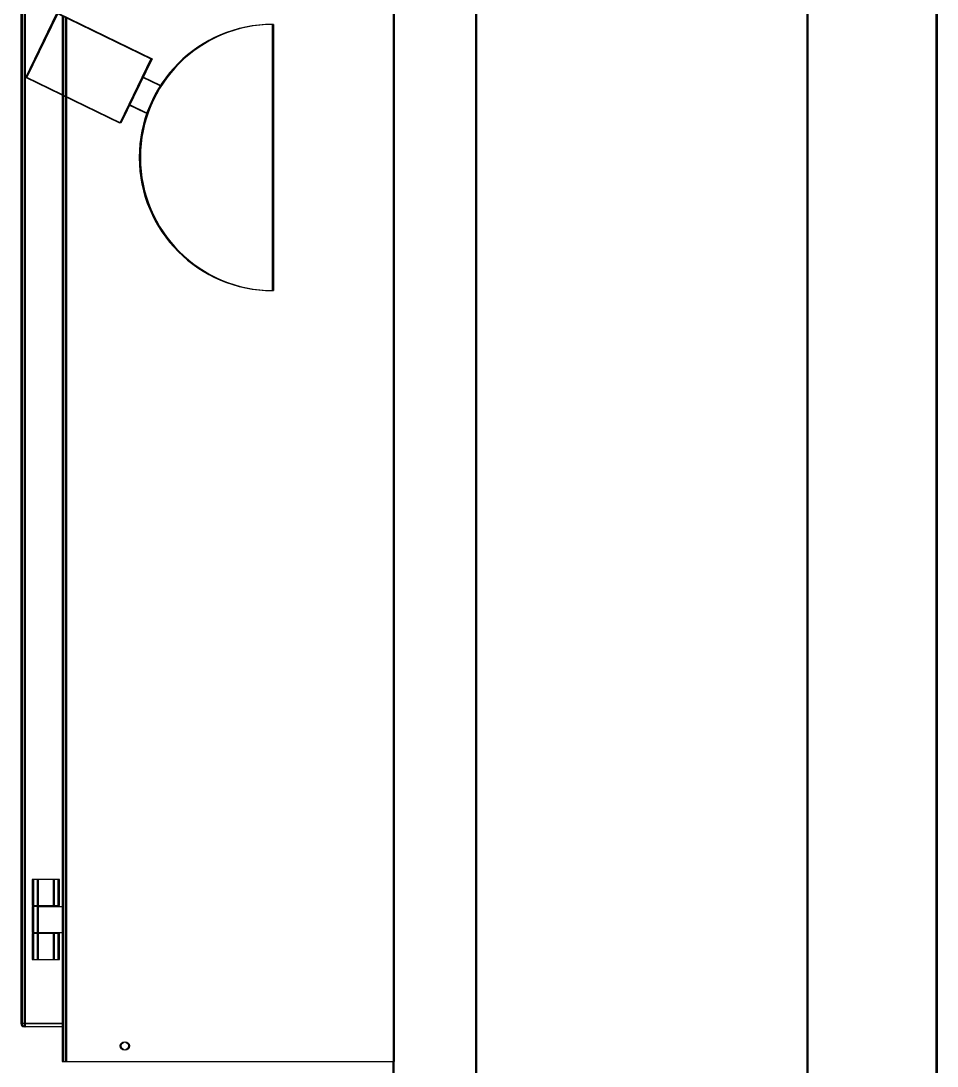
# Model space of a CAD drawing. Header units: inches. Extents: x 2625 to 3066, y 1222 to 1501.
# Drawn here: x 2901.76 to 2923.92, y 1310.28 to 1335.55 of the extents above; entities that cross this region are included whole.
import ezdxf

# ---------------------------------------------------------------- set-up
doc = ezdxf.new("R2010")
doc.units = ezdxf.units.IN
doc.header["$MEASUREMENT"] = 0
for name, color, linetype in [('External Disconnect 1 H1', 7, 'Continuous'), ('WDPUMP', 7, 'Continuous'), ('WEPC', 7, 'Continuous'), ('WSPUMP', 7, 'Continuous')]:
    doc.layers.add(name, color=color, linetype=linetype)

msp = doc.modelspace()

# ---------------------------------------------------------------- linework, layer by layer
at = {"layer": 'External Disconnect 1 H1', "color": 7, "linetype": 'Continuous', "lineweight": 15}
for p, q in [((2910.758, 1310.3906), (2910.758, 1341.8906)), ((2910.7849, 1310.3906), (2910.7849, 1341.8906)), ((2902.758, 1310.3906), (2902.758, 1333.7577)), ((2902.7849, 1310.3906), (2902.7849, 1333.7577)), ((2902.758, 1310.3906), (2910.758, 1310.3906)), ((2902.7849, 1310.3906), (2910.7849, 1310.3906))]:
    msp.add_line(p, q, dxfattribs=at)
at = {"layer": 'External Disconnect 1 H1', "color": 7, "linetype": 'Continuous'}
for p, q in [((2907.8378, 1335.4666), (2907.8378, 1329.0315)), ((2907.8647, 1335.4666), (2907.8647, 1329.0315)), ((2905.1073, 1333.9919), (2904.6917, 1334.1937)), ((2905.1342, 1333.9919), (2904.7186, 1334.1937)), ((2904.7797, 1333.3172), (2904.3641, 1333.519)), ((2904.8066, 1333.3172), (2904.391, 1333.519))]:
    msp.add_line(p, q, dxfattribs=at)
for points in [[(2902.6288, 1335.7367), (2904.9044, 1334.6316), (2904.1514, 1333.0811), (2901.8758, 1334.1861)], [(2902.6556, 1335.7367), (2904.9312, 1334.6316), (2904.1783, 1333.0811), (2901.9027, 1334.1861)]]:
    msp.add_lwpolyline(points, close=True, dxfattribs=at)
for centre in [(2907.8378, 1332.2491), (2907.8647, 1332.2491)]:
    msp.add_arc(centre, 3.2176, 90, 270, dxfattribs=at)
at = {"layer": 'WDPUMP', "color": 7, "linetype": 'Continuous'}
for p, q in [((2920.7644, 1342.1339), (2920.7644, 1308.3906)), ((2923.8894, 1342.1339), (2923.8894, 1308.3906))]:
    msp.add_line(p, q, dxfattribs=at)
at = {"layer": 'WEPC', "color": 7, "linetype": 'Continuous'}
for p, q in [((2910.758, 1351.6406), (2910.758, 1310.3906)), ((2910.7849, 1351.6406), (2910.7849, 1310.3906)), ((2912.758, 1286.3906), (2912.758, 1351.6406)), ((2912.7849, 1286.3906), (2912.7849, 1351.6406)), ((2901.758, 1351.34), (2901.758, 1311.3039)), ((2901.7849, 1351.34), (2901.7849, 1311.3039)), ((2901.8337, 1351.34), (2901.8337, 1311.3039)), ((2901.8606, 1351.34), (2901.8606, 1311.3039)), ((2902.758, 1335.6739), (2902.758, 1333.7577)), ((2902.7849, 1335.6739), (2902.7849, 1333.7577)), ((2902.8337, 1335.6372), (2902.8337, 1333.721)), ((2902.8606, 1335.6372), (2902.8606, 1333.721)), ((2902.758, 1333.7577), (2902.758, 1310.3906)), ((2902.7849, 1333.7577), (2902.7849, 1310.3906)), ((2902.8337, 1333.721), (2902.8337, 1310.3906)), ((2902.8606, 1333.721), (2902.8606, 1310.3906)), ((2902.033, 1314.7882), (2902.033, 1314.1582)), ((2902.158, 1314.7882), (2902.033, 1314.7882)), ((2902.0599, 1314.7882), (2902.0599, 1314.1582)), ((2902.1849, 1314.7882), (2902.0599, 1314.7882)), ((2902.158, 1314.1582), (2902.158, 1314.7882)), ((2902.538, 1314.7882), (2902.158, 1314.7882)), ((2902.1849, 1314.1582), (2902.1849, 1314.7882)), ((2902.5649, 1314.7882), (2902.1849, 1314.7882)), ((2902.538, 1314.7882), (2902.538, 1314.1582)), ((2902.663, 1314.7882), (2902.538, 1314.7882)), ((2902.5649, 1314.7882), (2902.5649, 1314.1582)), ((2902.6899, 1314.7882), (2902.5649, 1314.7882)), ((2902.663, 1314.1582), (2902.663, 1314.7882)), ((2902.6899, 1314.1582), (2902.6899, 1314.7882)), ((2902.033, 1314.1582), (2902.158, 1314.1582)), ((2902.033, 1314.137), (2902.033, 1313.507)), ((2902.158, 1314.137), (2902.033, 1314.137)), ((2902.0599, 1314.1582), (2902.1849, 1314.1582)), ((2902.0599, 1314.137), (2902.0599, 1313.507)), ((2902.1849, 1314.137), (2902.0599, 1314.137)), ((2902.158, 1314.1582), (2902.538, 1314.1582)), ((2902.158, 1314.137), (2902.758, 1314.137)), ((2902.158, 1313.507), (2902.158, 1314.137)), ((2902.1849, 1314.1582), (2902.5649, 1314.1582)), ((2902.1849, 1314.137), (2902.7849, 1314.137)), ((2902.1849, 1313.507), (2902.1849, 1314.137)), ((2902.1905, 1314.137), (2902.1905, 1314.1582)), ((2902.2174, 1314.137), (2902.2174, 1314.1582)), ((2902.5055, 1314.1582), (2902.5055, 1314.137)), ((2902.5324, 1314.1582), (2902.5324, 1314.137)), ((2902.538, 1314.1582), (2902.663, 1314.1582)), ((2902.5649, 1314.1582), (2902.6899, 1314.1582)), ((2902.033, 1313.507), (2902.158, 1313.507)), ((2902.033, 1313.4857), (2902.033, 1312.8557)), ((2902.158, 1313.4857), (2902.033, 1313.4857)), ((2902.0599, 1313.507), (2902.1849, 1313.507)), ((2902.0599, 1313.4857), (2902.0599, 1312.8557)), ((2902.1849, 1313.4857), (2902.0599, 1313.4857)), ((2902.158, 1313.507), (2902.758, 1313.507)), ((2902.538, 1313.4857), (2902.158, 1313.4857)), ((2902.158, 1312.8557), (2902.158, 1313.4857)), ((2902.1849, 1313.507), (2902.7849, 1313.507)), ((2902.5649, 1313.4857), (2902.1849, 1313.4857)), ((2902.1849, 1312.8557), (2902.1849, 1313.4857)), ((2902.1905, 1313.4857), (2902.1905, 1313.507)), ((2902.2174, 1313.4857), (2902.2174, 1313.507)), ((2902.5055, 1313.507), (2902.5055, 1313.4857)), ((2902.5324, 1313.507), (2902.5324, 1313.4857)), ((2902.538, 1313.4857), (2902.538, 1312.8557)), ((2902.663, 1313.4857), (2902.538, 1313.4857)), ((2902.5649, 1313.4857), (2902.5649, 1312.8557)), ((2902.6899, 1313.4857), (2902.5649, 1313.4857)), ((2902.663, 1312.8557), (2902.663, 1313.4857)), ((2902.6899, 1312.8557), (2902.6899, 1313.4857)), ((2902.033, 1312.8557), (2902.158, 1312.8557)), ((2902.0599, 1312.8557), (2902.1849, 1312.8557)), ((2902.158, 1312.8557), (2902.538, 1312.8557)), ((2902.1849, 1312.8557), (2902.5649, 1312.8557)), ((2902.538, 1312.8557), (2902.663, 1312.8557)), ((2902.5649, 1312.8557), (2902.6899, 1312.8557)), ((2901.8337, 1311.3039), (2901.758, 1311.3039)), ((2901.8606, 1311.3039), (2901.7849, 1311.3039)), ((2902.758, 1311.3039), (2901.8337, 1311.3039)), ((2901.8337, 1311.3029), (2901.8337, 1311.2282)), ((2902.758, 1311.3029), (2901.8337, 1311.3029)), ((2902.7849, 1311.3039), (2901.8606, 1311.3039)), ((2901.8606, 1311.3029), (2901.8606, 1311.2282)), ((2902.7849, 1311.3029), (2901.8606, 1311.3029)), ((2902.758, 1311.2282), (2901.8337, 1311.2282)), ((2902.7849, 1311.2282), (2901.8606, 1311.2282)), ((2902.758, 1310.3906), (2902.8337, 1310.3906)), ((2902.7849, 1310.3906), (2902.8606, 1310.3906)), ((2902.8337, 1310.3906), (2910.6823, 1310.3906)), ((2902.8606, 1310.3906), (2910.7092, 1310.3906)), ((2910.6823, 1310.3906), (2910.758, 1310.3906)), ((2910.7092, 1310.3906), (2910.7849, 1310.3906)), ((2910.758, 1286.3906), (2910.758, 1310.3906)), ((2910.7849, 1286.3906), (2910.7849, 1310.3906))]:
    msp.add_line(p, q, dxfattribs=at)
for centre in [(2904.258, 1310.7656), (2904.2849, 1310.7656)]:
    msp.add_circle(centre, 0.0995, dxfattribs=at)
for centre, radius in [((2901.8337, 1311.3039), 0.0757), ((2901.8606, 1311.3039), 0.0757), ((2901.8337, 1311.3039), 0.001), ((2901.8606, 1311.3039), 0.001)]:
    msp.add_arc(centre, radius, 180, 270, dxfattribs=at)
at = {"layer": 'WSPUMP', "color": 7, "linetype": 'Continuous'}
for p, q in [((2920.7913, 1342.1339), (2920.7913, 1308.3906)), ((2923.9163, 1342.1339), (2923.9163, 1308.3906))]:
    msp.add_line(p, q, dxfattribs=at)

doc.saveas('drawing.dxf')
